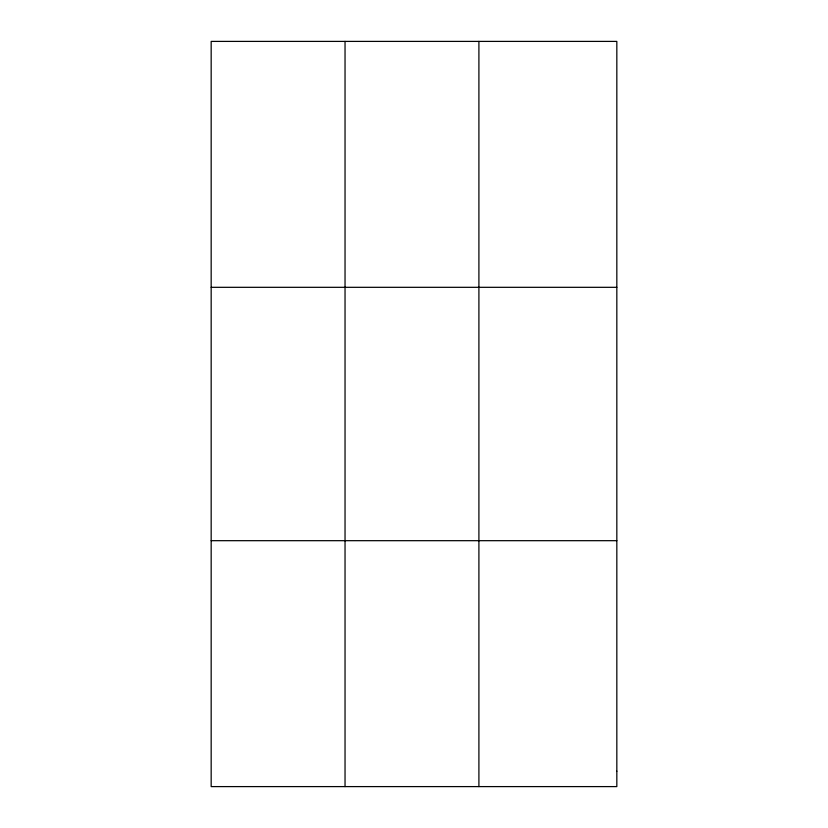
<?xml version="1.0" encoding="UTF-8"?>
<svg xmlns="http://www.w3.org/2000/svg" width="828" height="828" viewBox="0 0 828 828"><rect width="100%" height="100%" fill="white"/><g stroke="black" fill="none" stroke-linecap="round" stroke-linejoin="round"><path stroke-width="1.24" d="M345.038 786.6L345.038 41.4M478.905 786.6L478.905 41.4M211.171 287.316L616.829 287.316M211.171 540.684L616.829 540.684M616.829 771.23L616.829 786.6L211.171 786.6L211.171 41.4L616.829 41.4L616.829 771.23"/></g></svg>
